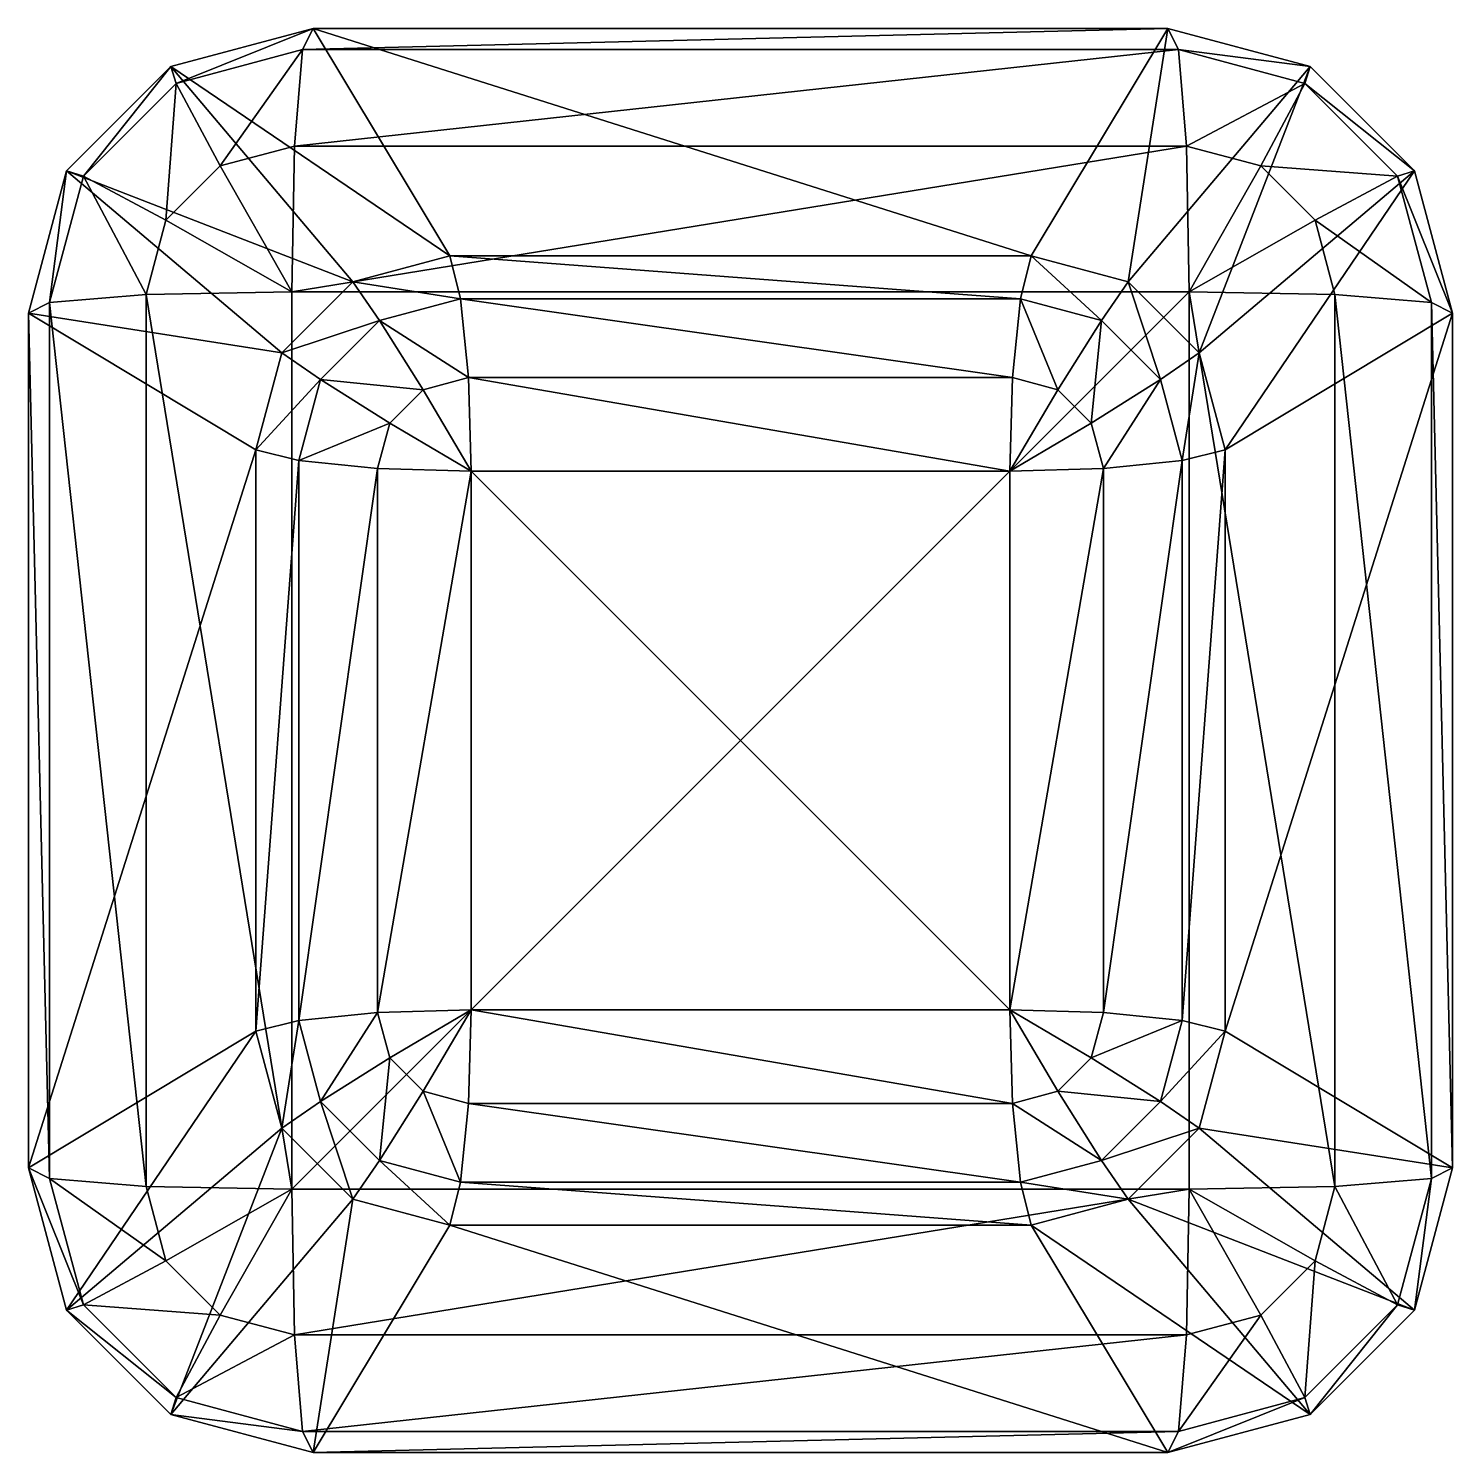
# Model space of a CAD drawing. Extents: x -0.71 to 0.71, y -0.71 to 0.71.
import ezdxf

# ---------------------------------------------------------------- set-up
doc = ezdxf.new("R2010")
doc.units = 0
doc.layers.add('ChafCaja01', color=112, linetype='CONTINUOUS')

msp = doc.modelspace()

# ---------------------------------------------------------------- meshes
at = {"layer": 'ChafCaja01', "color": 112}
mesh = msp.add_polyface(dxfattribs=at)
corners = [(-0.27, 0.27, 2.5), (0.27, 0.27, 2.5), (-0.27, -0.27, 2.5), (0.27, -0.27, 2.5), (-0.272894, 0.363859, 2.459808), (-0.318376, 0.351672, 2.459808), (-0.351672, 0.318376, 2.459808), (-0.363859, 0.272894, 2.459808), (-0.363859, -0.272894, 2.459808), (-0.351672, -0.318376, 2.459808), (-0.318376, -0.351672, 2.459808), (-0.272894, -0.363859, 2.459808), (0.272894, -0.363859, 2.459808), (0.318376, -0.351672, 2.459808), (0.351672, -0.318376, 2.459808), (0.363859, -0.272894, 2.459808), (0.363859, 0.272894, 2.459808), (0.351672, 0.318376, 2.459808), (0.318376, 0.351672, 2.459808), (0.272894, 0.363859, 2.459808), (-0.2808, 0.44292, 2.35), (-0.36186, 0.4212, 2.35), (-0.4212, 0.36186, 2.35), (-0.44292, 0.2808, 2.35), (-0.44292, -0.2808, 2.35), (-0.4212, -0.36186, 2.35), (-0.36186, -0.4212, 2.35), (-0.2808, -0.44292, 2.35), (0.2808, -0.44292, 2.35), (0.36186, -0.4212, 2.35), (0.4212, -0.36186, 2.35), (0.44292, -0.2808, 2.35), (0.44292, 0.2808, 2.35), (0.4212, 0.36186, 2.35), (0.36186, 0.4212, 2.35), (0.2808, 0.44292, 2.35), (-0.2916, 0.486, 2.2), (-0.3888, 0.459955, 2.2), (-0.459955, 0.3888, 2.2), (-0.486, 0.2916, 2.2), (-0.486, -0.2916, 2.2), (-0.459955, -0.3888, 2.2), (-0.3888, -0.459955, 2.2), (-0.2916, -0.486, 2.2), (0.2916, -0.486, 2.2), (0.3888, -0.459955, 2.2), (0.459955, -0.3888, 2.2), (0.486, -0.2916, 2.2), (0.486, 0.2916, 2.2), (0.459955, 0.3888, 2.2), (0.3888, 0.459955, 2.2), (0.2916, 0.486, 2.2), (-0.4284, 0.714, 0.3), (-0.5712, 0.675737, 0.3), (-0.675737, 0.5712, 0.3), (-0.714, 0.4284, 0.3), (-0.714, -0.4284, 0.3), (-0.675737, -0.5712, 0.3), (-0.5712, -0.675737, 0.3), (-0.4284, -0.714, 0.3), (0.4284, -0.714, 0.3), (0.5712, -0.675737, 0.3), (0.675737, -0.5712, 0.3), (0.714, -0.4284, 0.3), (0.714, 0.4284, 0.3), (0.675737, 0.5712, 0.3), (0.5712, 0.675737, 0.3), (0.4284, 0.714, 0.3), (-0.4392, 0.692772, 0.15), (-0.565986, 0.6588, 0.15), (-0.6588, 0.565986, 0.15), (-0.692772, 0.4392, 0.15), (-0.692772, -0.4392, 0.15), (-0.6588, -0.565986, 0.15), (-0.565986, -0.6588, 0.15), (-0.4392, -0.692772, 0.15), (0.4392, -0.692772, 0.15), (0.565986, -0.6588, 0.15), (0.6588, -0.565986, 0.15), (0.692772, -0.4392, 0.15), (0.692772, 0.4392, 0.15), (0.6588, 0.565986, 0.15), (0.565986, 0.6588, 0.15), (0.4392, 0.692772, 0.15), (-0.447106, 0.596142, 0.040192), (-0.521624, 0.576175, 0.040192), (-0.576175, 0.521624, 0.040192), (-0.596142, 0.447106, 0.040192), (-0.596142, -0.447106, 0.040192), (-0.576175, -0.521624, 0.040192), (-0.521624, -0.576175, 0.040192), (-0.447106, -0.596142, 0.040192), (0.447106, -0.596142, 0.040192), (0.521624, -0.576175, 0.040192), (0.576175, -0.521624, 0.040192), (0.596142, -0.447106, 0.040192), (0.596142, 0.447106, 0.040192), (0.576175, 0.521624, 0.040192), (0.521624, 0.576175, 0.040192), (0.447106, 0.596142, 0.040192), (0.45, -0.45), (-0.45, -0.45), (0.45, 0.45), (-0.45, 0.45)]
mesh.append_faces([[corners[k] for k in face] for face in [(0, 3, 1), (0, 8, 2), (2, 12, 3), (3, 16, 1), (1, 4, 0), (4, 21, 5), (5, 22, 6), (6, 23, 7), (7, 24, 8), (8, 25, 9), (9, 26, 10), (10, 27, 11), (11, 28, 12), (12, 29, 13), (13, 30, 14), (14, 31, 15), (15, 32, 16), (16, 33, 17), (17, 34, 18), (18, 35, 19), (19, 20, 4), (20, 37, 21), (21, 38, 22), (22, 39, 23), (23, 40, 24), (24, 41, 25), (25, 42, 26), (26, 43, 27), (27, 44, 28), (28, 45, 29), (29, 46, 30), (30, 47, 31), (31, 48, 32), (32, 49, 33), (33, 50, 34), (34, 51, 35), (35, 36, 20), (36, 53, 37), (37, 54, 38), (38, 55, 39), (39, 56, 40), (40, 57, 41), (41, 58, 42), (42, 59, 43), (43, 60, 44), (44, 61, 45), (45, 62, 46), (46, 63, 47), (47, 64, 48), (48, 65, 49), (49, 66, 50), (50, 67, 51), (51, 52, 36), (52, 69, 53), (53, 70, 54), (54, 71, 55), (55, 72, 56), (56, 73, 57), (57, 74, 58), (58, 75, 59), (59, 76, 60), (60, 77, 61), (61, 78, 62), (62, 79, 63), (63, 80, 64), (64, 81, 65), (65, 82, 66), (66, 83, 67), (67, 68, 52), (68, 85, 69), (69, 86, 70), (70, 87, 71), (71, 88, 72), (72, 89, 73), (73, 90, 74), (74, 91, 75), (75, 92, 76), (76, 93, 77), (77, 94, 78), (78, 95, 79), (79, 96, 80), (80, 97, 81), (81, 98, 82), (82, 99, 83), (83, 84, 68), (84, 103, 85), (85, 103, 86), (86, 103, 87), (87, 101, 88), (88, 101, 89), (89, 101, 90), (90, 101, 91), (91, 100, 92), (92, 100, 93), (93, 100, 94), (94, 100, 95), (95, 102, 96), (96, 102, 97), (97, 102, 98), (98, 102, 99), (99, 103, 84), (102, 101, 103)]], dxfattribs={"vtx0": -1})
mesh.append_faces([[corners[k] for k in face] for face in [(0, 2, 3), (0, 4, 5), (0, 5, 6), (0, 6, 7), (0, 7, 8), (2, 8, 9), (2, 9, 10), (2, 10, 11), (2, 11, 12), (3, 12, 13), (3, 13, 14), (3, 14, 15), (3, 15, 16), (1, 16, 17), (1, 17, 18), (1, 18, 19), (1, 19, 4), (4, 20, 21), (5, 21, 22), (6, 22, 23), (7, 23, 24), (8, 24, 25), (9, 25, 26), (10, 26, 27), (11, 27, 28), (12, 28, 29), (13, 29, 30), (14, 30, 31), (15, 31, 32), (16, 32, 33), (17, 33, 34), (18, 34, 35), (19, 35, 20), (20, 36, 37), (21, 37, 38), (22, 38, 39), (23, 39, 40), (24, 40, 41), (25, 41, 42), (26, 42, 43), (27, 43, 44), (28, 44, 45), (29, 45, 46), (30, 46, 47), (31, 47, 48), (32, 48, 49), (33, 49, 50), (34, 50, 51), (35, 51, 36), (36, 52, 53), (37, 53, 54), (38, 54, 55), (39, 55, 56), (40, 56, 57), (41, 57, 58), (42, 58, 59), (43, 59, 60), (44, 60, 61), (45, 61, 62), (46, 62, 63), (47, 63, 64), (48, 64, 65), (49, 65, 66), (50, 66, 67), (51, 67, 52), (52, 68, 69), (53, 69, 70), (54, 70, 71), (55, 71, 72), (56, 72, 73), (57, 73, 74), (58, 74, 75), (59, 75, 76), (60, 76, 77), (61, 77, 78), (62, 78, 79), (63, 79, 80), (64, 80, 81), (65, 81, 82), (66, 82, 83), (67, 83, 68), (68, 84, 85), (69, 85, 86), (70, 86, 87), (71, 87, 88), (72, 88, 89), (73, 89, 90), (74, 90, 91), (75, 91, 92), (76, 92, 93), (77, 93, 94), (78, 94, 95), (79, 95, 96), (80, 96, 97), (81, 97, 98), (82, 98, 99), (83, 99, 84), (87, 103, 101), (91, 101, 100), (95, 100, 102), (99, 102, 103), (102, 100, 101)]], dxfattribs={"vtx2": -1})

doc.saveas('drawing.dxf')
